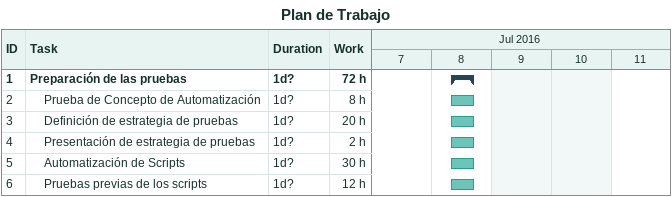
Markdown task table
Plan de Trabajo

| ID | Level | Task | Duration | Start | Finish | Work (h) |
|---|---|---|---|---|---|---|
| 1 | 1 | **Preparación de las pruebas** | 1d? | 2016-07-08 | 2016-07-08 | 72 |
| 2 | 2 | Prueba de Concepto de Automatización | 1d? | 2016-07-08 | 2016-07-08 | 8 |
| 3 | 2 | Definición de estrategia de pruebas | 1d? | 2016-07-08 | 2016-07-08 | 20 |
| 4 | 2 | Presentación de estrategia de pruebas | 1d? | 2016-07-08 | 2016-07-08 | 2 |
| 5 | 2 | Automatización de Scripts | 1d? | 2016-07-08 | 2016-07-08 | 30 |
| 6 | 2 | Pruebas previas de los scripts | 1d? | 2016-07-08 | 2016-07-08 | 12 |
